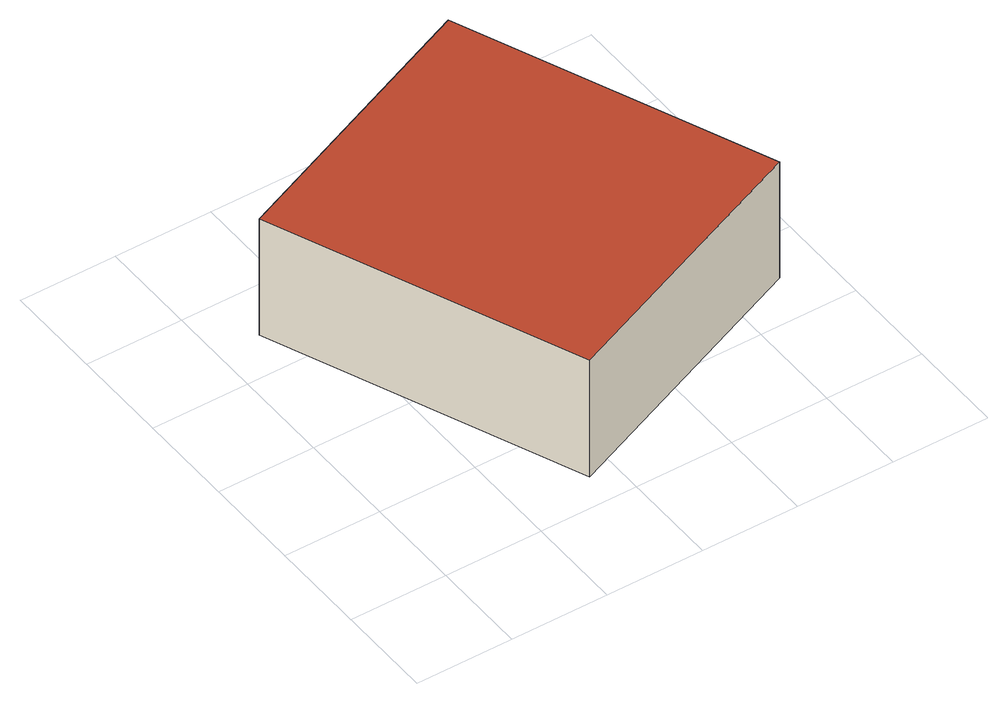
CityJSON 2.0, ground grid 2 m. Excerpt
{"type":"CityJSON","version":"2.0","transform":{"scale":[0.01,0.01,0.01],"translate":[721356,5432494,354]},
"CityObjects":{
"building1":{"type":"Building","attributes":{"Gemeindeschluessel":"09375199","HoeheDach":"357.291","HoeheGrund":"354.590","Methode":"1000","NiedrigsteTraufeDesGebaeudes":"357.291","Geometrietyp2DReferenz":"3000","measuredHeight":2.7,"function":"31001_2000","roofType":"1000"},"geometry":[{"type":"Solid","lod":"2","boundaries":[[[[0,1,2,3]],[[4,0,3,5]],[[4,6,1,0]],[[7,2,1,6]],[[3,2,7,5]],[[5,7,6,4]]]],"semantics":{"surfaces":[{"type":"WallSurface","Flaeche":"18.304","Z_MAX":"2.701","Z_MAX_ASL":"357.291","Z_MIN":"0.000","Z_MIN_ASL":"354.590"},{"type":"GroundSurface","Flaeche":"41.218","Z_MAX":"0.000","Z_MAX_ASL":"354.590","Z_MIN":"0.000","Z_MIN_ASL":"354.590"},{"type":"WallSurface","Flaeche":"16.430","Z_MAX":"2.701","Z_MAX_ASL":"357.291","Z_MIN":"0.000","Z_MIN_ASL":"354.590"},{"type":"RoofSurface","Dachneigung":"90.000","Dachorientierung":"-1.000","Flaeche":"41.218","Z_MAX":"2.701","Z_MAX_ASL":"357.291","Z_MIN":"2.701","Z_MIN_ASL":"357.291"},{"type":"WallSurface","Flaeche":"16.429","Z_MAX":"2.701","Z_MAX_ASL":"357.291","Z_MIN":"0.000","Z_MIN_ASL":"354.590"},{"type":"WallSurface","Flaeche":"18.302","Z_MAX":"2.701","Z_MAX_ASL":"357.291","Z_MIN":"0.000","Z_MIN_ASL":"354.590"}],"values":[[0,1,2,3,4,5]]}}]}
},
"vertices":[
[649,927,59],[649,927,329],[910,301,329],[910,301,59],[88,692,59],[349,67,59],[88,692,329],[349,67,329]
]}
